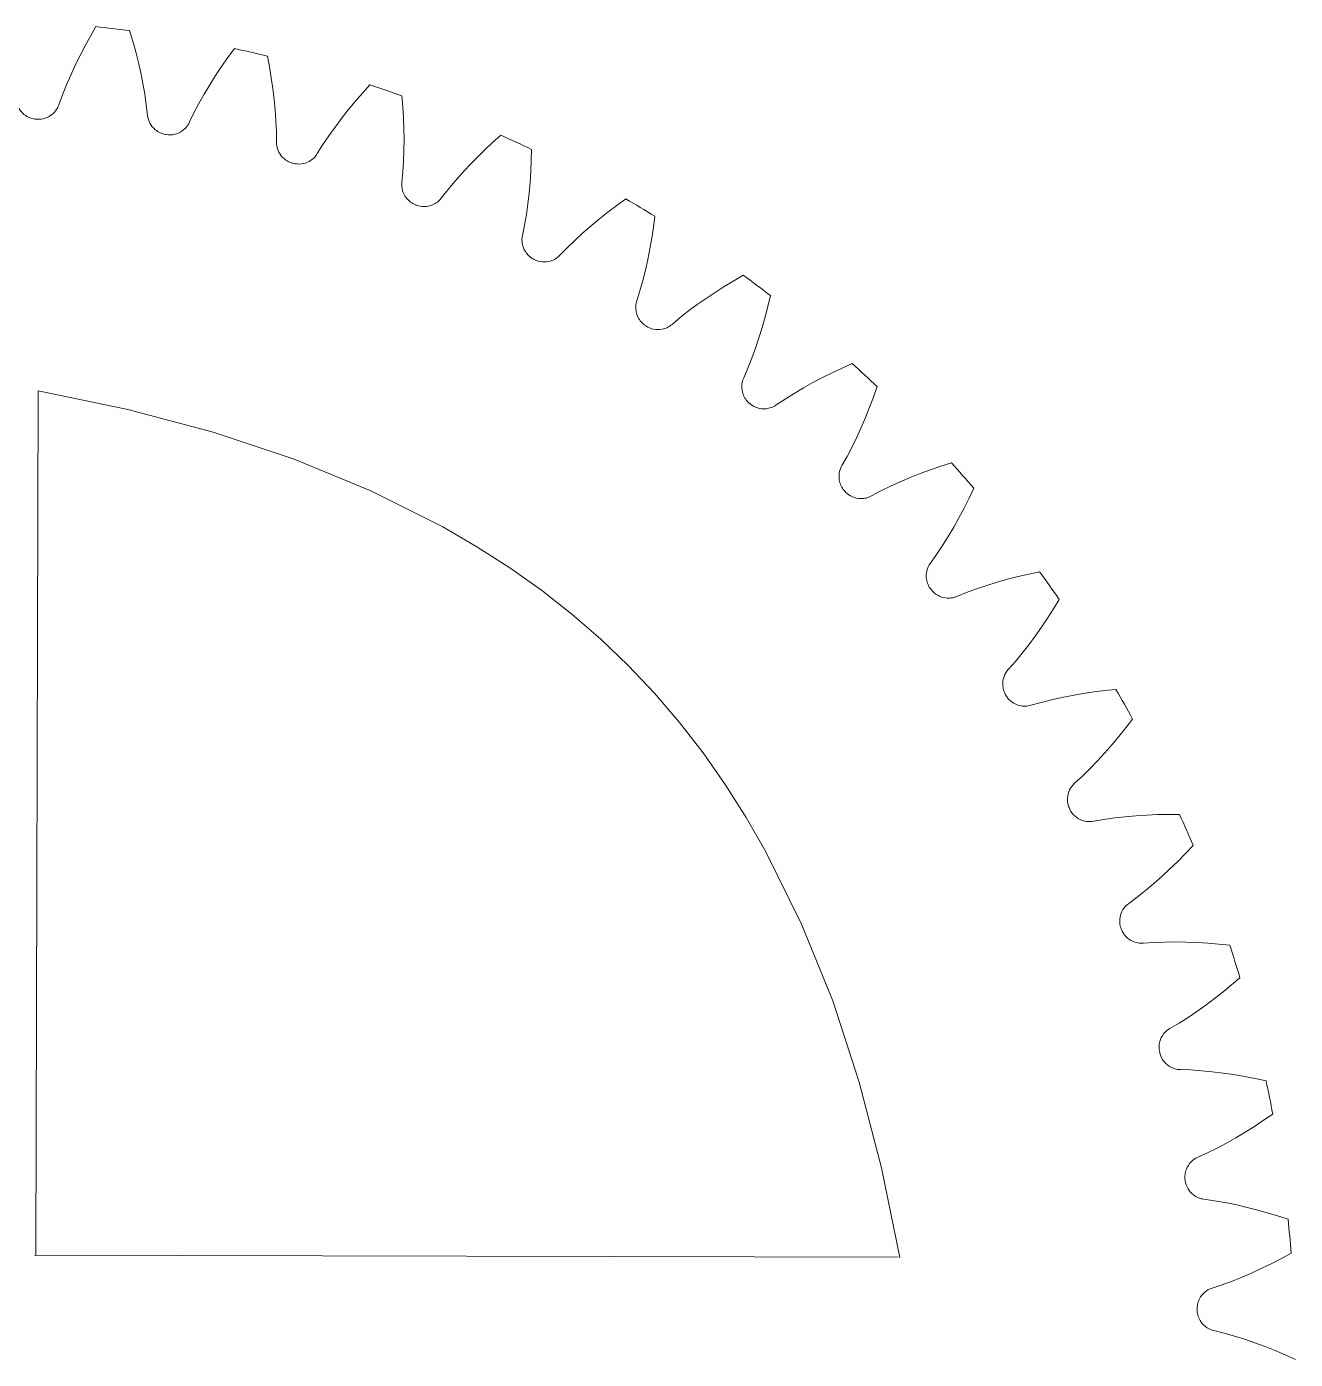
# Model space of a CAD drawing. Extents: x -180 to 228, y -304 to -8.
# Drawn here: x 23.9 to 93.8, y -97.3 to -23.8 of the extents above; entities that cross this region are included whole.
import ezdxf

# ---------------------------------------------------------------- set-up
doc = ezdxf.new("R2010")
doc.units = 0
doc.header["$MEASUREMENT"] = 0
doc.layers.add('Layer 1', color=7, linetype='Continuous')

# ---------------------------------------------------------------- blocks, each defined once
blk = doc.blocks.new('block 381')
at = {"layer": 'Layer 1', "color": 7, "lineweight": 9, "true_color": 0xffffff}
blk.add_lwpolyline([(24.485, -43.933), (29.425, -44.959), (34.134, -46.213), (38.607, -47.702), (42.835, -49.437), (46.804, -51.428), (48.687, -52.524), (50.501, -53.69), (52.244, -54.926), (53.914, -56.235), (55.511, -57.617), (57.033, -59.073), (58.48, -60.604), (59.853, -62.209), (61.152, -63.887), (62.379, -65.637), (63.535, -67.458), (64.621, -69.348), (66.591, -73.33), (68.302, -77.569), (69.768, -82.053), (70.998, -86.772), (71.998, -91.72)], dxfattribs=at)
blk = doc.blocks.new('block 382')
at = {"layer": 'Layer 1', "color": 7, "lineweight": 9, "true_color": 0xffffff}
blk.add_lwpolyline([(71.918, -91.702), (24.282, -91.584)], dxfattribs=at)
blk = doc.blocks.new('block 383')
at = {"layer": 'Layer 1', "color": 7, "lineweight": 9, "true_color": 0xffffff}
blk.add_lwpolyline([(24.362, -91.567), (24.485, -43.933)], dxfattribs=at)
blk = doc.blocks.new('block 384')
at = {"layer": 'Layer 1', "color": 7, "lineweight": 9, "true_color": 0xffffff}
blk.add_open_spline([(87.744, -87.487), (87.742, -87.474), (87.74, -87.461), (87.738, -87.448)], degree=3, dxfattribs=at)
blk = doc.blocks.new('block 385')
at = {"layer": 'Layer 1', "color": 7, "lineweight": 9, "true_color": 0xffffff}
blk.add_open_spline([(88.438, -86.186), (88.296, -86.248), (88.167, -86.338), (88.059, -86.45), (87.952, -86.561), (87.867, -86.693), (87.81, -86.837), (87.771, -86.934), (87.746, -87.035), (87.734, -87.138), (87.722, -87.241), (87.723, -87.345), (87.738, -87.448)], degree=3, knots=[0, 0, 0, 0, 1, 1, 1, 2, 2, 2, 3, 3, 3, 4, 4, 4, 4], dxfattribs=at)
blk = doc.blocks.new('block 386')
at = {"layer": 'Layer 1', "color": 7, "lineweight": 9, "true_color": 0xffffff}
blk.add_lwpolyline([(88.438, -86.186), (88.97, -85.942), (89.497, -85.68), (90.02, -85.402), (90.539, -85.109), (91.053, -84.802), (91.563, -84.482), (92.069, -84.149), (92.57, -83.804)], dxfattribs=at)
blk = doc.blocks.new('block 387')
at = {"layer": 'Layer 1', "color": 7, "lineweight": 9, "true_color": 0xffffff}
blk.add_open_spline([(92.57, -83.804), (92.456, -83.19), (92.334, -82.578), (92.204, -81.968)], degree=3, dxfattribs=at)
blk = doc.blocks.new('block 388')
at = {"layer": 'Layer 1', "color": 7, "lineweight": 9, "true_color": 0xffffff}
blk.add_lwpolyline([(87.475, -81.351), (88.06, -81.373), (88.647, -81.413), (89.237, -81.469), (89.828, -81.541), (90.42, -81.627), (91.014, -81.727), (91.609, -81.841), (92.204, -81.968)], dxfattribs=at)
blk = doc.blocks.new('block 389')
at = {"layer": 'Layer 1', "color": 7, "lineweight": 9, "true_color": 0xffffff}
blk.add_open_spline([(86.345, -80.454), (86.383, -80.604), (86.45, -80.745), (86.543, -80.87), (86.635, -80.995), (86.751, -81.1), (86.884, -81.18), (86.973, -81.234), (87.068, -81.276), (87.168, -81.305), (87.268, -81.334), (87.371, -81.349), (87.475, -81.351)], degree=3, knots=[0, 0, 0, 0, 1, 1, 1, 2, 2, 2, 3, 3, 3, 4, 4, 4, 4], dxfattribs=at)
blk = doc.blocks.new('block 390')
at = {"layer": 'Layer 1', "color": 7, "lineweight": 9, "true_color": 0xffffff}
blk.add_open_spline([(86.345, -80.454), (86.342, -80.441), (86.338, -80.428), (86.335, -80.416)], degree=3, dxfattribs=at)
blk = doc.blocks.new('block 391')
at = {"layer": 'Layer 1', "color": 7, "lineweight": 9, "true_color": 0xffffff}
blk.add_open_spline([(86.899, -79.087), (86.764, -79.164), (86.646, -79.267), (86.55, -79.389), (86.455, -79.511), (86.384, -79.651), (86.342, -79.8), (86.314, -79.901), (86.3, -80.004), (86.298, -80.108), (86.297, -80.211), (86.309, -80.315), (86.335, -80.416)], degree=3, knots=[0, 0, 0, 0, 1, 1, 1, 2, 2, 2, 3, 3, 3, 4, 4, 4, 4], dxfattribs=at)
blk = doc.blocks.new('block 392')
at = {"layer": 'Layer 1', "color": 7, "lineweight": 9, "true_color": 0xffffff}
blk.add_lwpolyline([(86.899, -79.087), (87.402, -78.788), (87.899, -78.473), (88.391, -78.142), (88.876, -77.797), (89.355, -77.438), (89.829, -77.066), (90.297, -76.682), (90.76, -76.286)], dxfattribs=at)
blk = doc.blocks.new('block 393')
at = {"layer": 'Layer 1', "color": 7, "lineweight": 9, "true_color": 0xffffff}
blk.add_open_spline([(90.76, -76.286), (90.582, -75.688), (90.397, -75.092), (90.204, -74.498)], degree=3, dxfattribs=at)
blk = doc.blocks.new('block 394')
at = {"layer": 'Layer 1', "color": 7, "lineweight": 9, "true_color": 0xffffff}
blk.add_lwpolyline([(85.436, -74.38), (86.02, -74.34), (86.608, -74.318), (87.2, -74.313), (87.796, -74.322), (88.394, -74.346), (88.995, -74.384), (89.598, -74.435), (90.204, -74.498)], dxfattribs=at)
blk = doc.blocks.new('block 395')
at = {"layer": 'Layer 1', "color": 7, "lineweight": 9, "true_color": 0xffffff}
blk.add_open_spline([(84.218, -73.605), (84.272, -73.75), (84.353, -73.884), (84.458, -73.998), (84.563, -74.113), (84.69, -74.205), (84.83, -74.271), (84.924, -74.315), (85.023, -74.347), (85.126, -74.365), (85.228, -74.384), (85.332, -74.388), (85.436, -74.38)], degree=3, knots=[0, 0, 0, 0, 1, 1, 1, 2, 2, 2, 3, 3, 3, 4, 4, 4, 4], dxfattribs=at)
blk = doc.blocks.new('block 396')
at = {"layer": 'Layer 1', "color": 7, "lineweight": 9, "true_color": 0xffffff}
blk.add_open_spline([(84.218, -73.605), (84.214, -73.593), (84.209, -73.58), (84.205, -73.568)], degree=3, dxfattribs=at)
blk = doc.blocks.new('block 397')
at = {"layer": 'Layer 1', "color": 7, "lineweight": 9, "true_color": 0xffffff}
blk.add_open_spline([(84.626, -72.188), (84.5, -72.279), (84.393, -72.393), (84.311, -72.525), (84.229, -72.656), (84.173, -72.803), (84.148, -72.956), (84.13, -73.058), (84.126, -73.162), (84.136, -73.266), (84.145, -73.369), (84.169, -73.471), (84.205, -73.568)], degree=3, knots=[0, 0, 0, 0, 1, 1, 1, 2, 2, 2, 3, 3, 3, 4, 4, 4, 4], dxfattribs=at)
blk = doc.blocks.new('block 398')
at = {"layer": 'Layer 1', "color": 7, "lineweight": 9, "true_color": 0xffffff}
blk.add_lwpolyline([(84.626, -72.188), (85.096, -71.838), (85.557, -71.473), (86.011, -71.092), (86.458, -70.698), (86.897, -70.291), (87.329, -69.872), (87.755, -69.441), (88.173, -68.999)], dxfattribs=at)
blk = doc.blocks.new('block 399')
at = {"layer": 'Layer 1', "color": 7, "lineweight": 9, "true_color": 0xffffff}
blk.add_open_spline([(88.173, -68.999), (87.934, -68.423), (87.687, -67.849), (87.434, -67.279)], degree=3, dxfattribs=at)
blk = doc.blocks.new('block 400')
at = {"layer": 'Layer 1', "color": 7, "lineweight": 9, "true_color": 0xffffff}
blk.add_lwpolyline([(82.679, -67.659), (83.256, -67.559), (83.839, -67.476), (84.427, -67.408), (85.02, -67.355), (85.618, -67.317), (86.22, -67.291), (86.825, -67.279), (87.434, -67.279)], dxfattribs=at)
blk = doc.blocks.new('block 401')
at = {"layer": 'Layer 1', "color": 7, "lineweight": 9, "true_color": 0xffffff}
blk.add_open_spline([(81.387, -67.016), (81.456, -67.155), (81.551, -67.28), (81.667, -67.382), (81.784, -67.485), (81.919, -67.564), (82.066, -67.615), (82.164, -67.649), (82.266, -67.67), (82.369, -67.677), (82.473, -67.685), (82.577, -67.679), (82.679, -67.659)], degree=3, knots=[0, 0, 0, 0, 1, 1, 1, 2, 2, 2, 3, 3, 3, 4, 4, 4, 4], dxfattribs=at)
blk = doc.blocks.new('block 402')
at = {"layer": 'Layer 1', "color": 7, "lineweight": 9, "true_color": 0xffffff}
blk.add_open_spline([(81.387, -67.016), (81.382, -67.004), (81.376, -66.993), (81.37, -66.981)], degree=3, dxfattribs=at)
blk = doc.blocks.new('block 403')
at = {"layer": 'Layer 1', "color": 7, "lineweight": 9, "true_color": 0xffffff}
blk.add_open_spline([(81.645, -65.564), (81.529, -65.668), (81.435, -65.792), (81.367, -65.932), (81.299, -66.071), (81.259, -66.223), (81.249, -66.378), (81.243, -66.481), (81.25, -66.585), (81.27, -66.687), (81.29, -66.789), (81.324, -66.888), (81.37, -66.981)], degree=3, knots=[0, 0, 0, 0, 1, 1, 1, 2, 2, 2, 3, 3, 3, 4, 4, 4, 4], dxfattribs=at)
blk = doc.blocks.new('block 404')
at = {"layer": 'Layer 1', "color": 7, "lineweight": 9, "true_color": 0xffffff}
blk.add_lwpolyline([(81.645, -65.564), (82.076, -65.167), (82.496, -64.755), (82.908, -64.33), (83.311, -63.891), (83.705, -63.44), (84.091, -62.978), (84.469, -62.505), (84.839, -62.022)], dxfattribs=at)
blk = doc.blocks.new('block 405')
at = {"layer": 'Layer 1', "color": 7, "lineweight": 9, "true_color": 0xffffff}
blk.add_open_spline([(84.839, -62.022), (84.541, -61.474), (84.236, -60.929), (83.924, -60.389)], degree=3, dxfattribs=at)
blk = doc.blocks.new('block 406')
at = {"layer": 'Layer 1', "color": 7, "lineweight": 9, "true_color": 0xffffff}
blk.add_lwpolyline([(79.235, -61.264), (79.798, -61.104), (80.369, -60.96), (80.947, -60.832), (81.532, -60.717), (82.122, -60.616), (82.718, -60.528), (83.319, -60.452), (83.924, -60.389)], dxfattribs=at)
blk = doc.blocks.new('block 407')
at = {"layer": 'Layer 1', "color": 7, "lineweight": 9, "true_color": 0xffffff}
blk.add_open_spline([(77.883, -60.759), (77.966, -60.89), (78.074, -61.004), (78.2, -61.094), (78.327, -61.184), (78.469, -61.249), (78.62, -61.284), (78.722, -61.307), (78.825, -61.318), (78.929, -61.314), (79.033, -61.311), (79.136, -61.294), (79.235, -61.264)], degree=3, knots=[0, 0, 0, 0, 1, 1, 1, 2, 2, 2, 3, 3, 3, 4, 4, 4, 4], dxfattribs=at)
blk = doc.blocks.new('block 408')
at = {"layer": 'Layer 1', "color": 7, "lineweight": 9, "true_color": 0xffffff}
blk.add_open_spline([(77.883, -60.759), (77.876, -60.748), (77.869, -60.737), (77.862, -60.726)], degree=3, dxfattribs=at)
blk = doc.blocks.new('block 409')
at = {"layer": 'Layer 1', "color": 7, "lineweight": 9, "true_color": 0xffffff}
blk.add_open_spline([(77.988, -59.288), (77.884, -59.403), (77.803, -59.537), (77.75, -59.683), (77.697, -59.829), (77.673, -59.984), (77.679, -60.139), (77.683, -60.243), (77.701, -60.345), (77.732, -60.445), (77.763, -60.544), (77.807, -60.638), (77.862, -60.726)], degree=3, knots=[0, 0, 0, 0, 1, 1, 1, 2, 2, 2, 3, 3, 3, 4, 4, 4, 4], dxfattribs=at)
blk = doc.blocks.new('block 410')
at = {"layer": 'Layer 1', "color": 7, "lineweight": 9, "true_color": 0xffffff}
blk.add_lwpolyline([(77.988, -59.288), (78.375, -58.849), (78.75, -58.395), (79.115, -57.929), (79.469, -57.45), (79.814, -56.961), (80.15, -56.461), (80.477, -55.951), (80.794, -55.432)], dxfattribs=at)
blk = doc.blocks.new('block 411')
at = {"layer": 'Layer 1', "color": 7, "lineweight": 9, "true_color": 0xffffff}
blk.add_open_spline([(80.794, -55.432), (80.44, -54.918), (80.08, -54.408), (79.713, -53.903)], degree=3, dxfattribs=at)
blk = doc.blocks.new('block 412')
at = {"layer": 'Layer 1', "color": 7, "lineweight": 9, "true_color": 0xffffff}
blk.add_lwpolyline([(75.142, -55.264), (75.685, -55.046), (76.238, -54.843), (76.799, -54.655), (77.369, -54.48), (77.945, -54.317), (78.528, -54.167), (79.118, -54.029), (79.713, -53.903)], dxfattribs=at)
blk = doc.blocks.new('block 413')
at = {"layer": 'Layer 1', "color": 7, "lineweight": 9, "true_color": 0xffffff}
blk.add_open_spline([(73.744, -54.903), (73.84, -55.025), (73.959, -55.127), (74.094, -55.203), (74.23, -55.279), (74.378, -55.328), (74.532, -55.348), (74.635, -55.36), (74.74, -55.36), (74.843, -55.346), (74.945, -55.331), (75.046, -55.304), (75.142, -55.264)], degree=3, knots=[0, 0, 0, 0, 1, 1, 1, 2, 2, 2, 3, 3, 3, 4, 4, 4, 4], dxfattribs=at)
blk = doc.blocks.new('block 414')
at = {"layer": 'Layer 1', "color": 7, "lineweight": 9, "true_color": 0xffffff}
blk.add_open_spline([(73.744, -54.903), (73.736, -54.893), (73.728, -54.882), (73.72, -54.872)], degree=3, dxfattribs=at)
blk = doc.blocks.new('block 415')
at = {"layer": 'Layer 1', "color": 7, "lineweight": 9, "true_color": 0xffffff}
blk.add_open_spline([(73.695, -53.429), (73.603, -53.554), (73.536, -53.696), (73.499, -53.847), (73.462, -53.997), (73.454, -54.154), (73.477, -54.307), (73.492, -54.41), (73.52, -54.51), (73.561, -54.606), (73.602, -54.701), (73.656, -54.791), (73.72, -54.872)], degree=3, knots=[0, 0, 0, 0, 1, 1, 1, 2, 2, 2, 3, 3, 3, 4, 4, 4, 4], dxfattribs=at)
blk = doc.blocks.new('block 416')
at = {"layer": 'Layer 1', "color": 7, "lineweight": 9, "true_color": 0xffffff}
blk.add_lwpolyline([(73.695, -53.429), (74.033, -52.952), (74.359, -52.461), (74.673, -51.959), (74.976, -51.446), (75.268, -50.923), (75.549, -50.391), (75.821, -49.85), (76.083, -49.3)], dxfattribs=at)
blk = doc.blocks.new('block 417')
at = {"layer": 'Layer 1', "color": 7, "lineweight": 9, "true_color": 0xffffff}
blk.add_open_spline([(76.083, -49.3), (75.677, -48.826), (75.265, -48.357), (74.848, -47.893)], degree=3, dxfattribs=at)
blk = doc.blocks.new('block 418')
at = {"layer": 'Layer 1', "color": 7, "lineweight": 9, "true_color": 0xffffff}
blk.add_lwpolyline([(70.443, -49.724), (70.961, -49.45), (71.49, -49.191), (72.028, -48.945), (72.576, -48.711), (73.133, -48.49), (73.697, -48.28), (74.269, -48.081), (74.848, -47.893)], dxfattribs=at)
blk = doc.blocks.new('block 419')
at = {"layer": 'Layer 1', "color": 7, "lineweight": 9, "true_color": 0xffffff}
blk.add_open_spline([(69.016, -49.511), (69.124, -49.622), (69.253, -49.711), (69.396, -49.773), (69.538, -49.835), (69.691, -49.868), (69.846, -49.871), (69.95, -49.873), (70.054, -49.862), (70.154, -49.837), (70.255, -49.812), (70.352, -49.774), (70.443, -49.724)], degree=3, knots=[0, 0, 0, 0, 1, 1, 1, 2, 2, 2, 3, 3, 3, 4, 4, 4, 4], dxfattribs=at)
blk = doc.blocks.new('block 420')
at = {"layer": 'Layer 1', "color": 7, "lineweight": 9, "true_color": 0xffffff}
blk.add_open_spline([(69.016, -49.511), (69.007, -49.502), (68.998, -49.493), (68.989, -49.483)], degree=3, dxfattribs=at)
blk = doc.blocks.new('block 421')
at = {"layer": 'Layer 1', "color": 7, "lineweight": 9, "true_color": 0xffffff}
blk.add_open_spline([(68.813, -48.051), (68.734, -48.185), (68.683, -48.333), (68.662, -48.487), (68.64, -48.64), (68.649, -48.797), (68.687, -48.947), (68.713, -49.048), (68.752, -49.144), (68.803, -49.235), (68.854, -49.325), (68.916, -49.409), (68.989, -49.483)], degree=3, knots=[0, 0, 0, 0, 1, 1, 1, 2, 2, 2, 3, 3, 3, 4, 4, 4, 4], dxfattribs=at)
blk = doc.blocks.new('block 422')
at = {"layer": 'Layer 1', "color": 7, "lineweight": 9, "true_color": 0xffffff}
blk.add_lwpolyline([(68.813, -48.051), (69.099, -47.541), (69.372, -47.019), (69.632, -46.487), (69.879, -45.945), (70.115, -45.394), (70.34, -44.836), (70.553, -44.269), (70.756, -43.695)], dxfattribs=at)
blk = doc.blocks.new('block 423')
at = {"layer": 'Layer 1', "color": 7, "lineweight": 9, "true_color": 0xffffff}
blk.add_open_spline([(70.756, -43.695), (70.303, -43.266), (69.844, -42.842), (69.381, -42.424)], degree=3, dxfattribs=at)
blk = doc.blocks.new('block 424')
at = {"layer": 'Layer 1', "color": 7, "lineweight": 9, "true_color": 0xffffff}
blk.add_lwpolyline([(65.192, -44.706), (65.678, -44.38), (66.177, -44.066), (66.687, -43.765), (67.207, -43.476), (67.737, -43.197), (68.276, -42.93), (68.824, -42.672), (69.381, -42.424)], dxfattribs=at)
blk = doc.blocks.new('block 425')
at = {"layer": 'Layer 1', "color": 7, "lineweight": 9, "true_color": 0xffffff}
blk.add_open_spline([(63.75, -44.644), (63.869, -44.743), (64.007, -44.818), (64.155, -44.864), (64.303, -44.911), (64.459, -44.928), (64.613, -44.915), (64.717, -44.906), (64.819, -44.884), (64.916, -44.848), (65.014, -44.813), (65.107, -44.765), (65.192, -44.706)], degree=3, knots=[0, 0, 0, 0, 1, 1, 1, 2, 2, 2, 3, 3, 3, 4, 4, 4, 4], dxfattribs=at)
blk = doc.blocks.new('block 426')
at = {"layer": 'Layer 1', "color": 7, "lineweight": 9, "true_color": 0xffffff}
blk.add_open_spline([(63.75, -44.644), (63.74, -44.635), (63.73, -44.627), (63.72, -44.619)], degree=3, dxfattribs=at)
blk = doc.blocks.new('block 427')
at = {"layer": 'Layer 1', "color": 7, "lineweight": 9, "true_color": 0xffffff}
blk.add_open_spline([(63.395, -43.212), (63.331, -43.354), (63.296, -43.506), (63.29, -43.661), (63.285, -43.817), (63.31, -43.971), (63.364, -44.117), (63.4, -44.214), (63.449, -44.306), (63.509, -44.391), (63.569, -44.476), (63.64, -44.552), (63.72, -44.619)], degree=3, knots=[0, 0, 0, 0, 1, 1, 1, 2, 2, 2, 3, 3, 3, 4, 4, 4, 4], dxfattribs=at)
blk = doc.blocks.new('block 428')
at = {"layer": 'Layer 1', "color": 7, "lineweight": 9, "true_color": 0xffffff}
blk.add_lwpolyline([(63.395, -43.212), (63.627, -42.675), (63.844, -42.127), (64.046, -41.571), (64.236, -41.006), (64.413, -40.434), (64.578, -39.855), (64.731, -39.269), (64.872, -38.677)], dxfattribs=at)
blk = doc.blocks.new('block 429')
at = {"layer": 'Layer 1', "color": 7, "lineweight": 9, "true_color": 0xffffff}
blk.add_open_spline([(64.872, -38.677), (64.377, -38.298), (63.877, -37.924), (63.372, -37.557)], degree=3, dxfattribs=at)
blk = doc.blocks.new('block 430')
at = {"layer": 'Layer 1', "color": 7, "lineweight": 9, "true_color": 0xffffff}
blk.add_lwpolyline([(59.444, -40.264), (59.894, -39.889), (60.357, -39.525), (60.833, -39.173), (61.32, -38.83), (61.818, -38.498), (62.327, -38.175), (62.845, -37.862), (63.372, -37.557)], dxfattribs=at)
blk = doc.blocks.new('block 431')
at = {"layer": 'Layer 1', "color": 7, "lineweight": 9, "true_color": 0xffffff}
blk.add_open_spline([(58.004, -40.353), (58.133, -40.439), (58.278, -40.499), (58.43, -40.53), (58.582, -40.561), (58.738, -40.562), (58.891, -40.532), (58.993, -40.513), (59.092, -40.48), (59.185, -40.435), (59.279, -40.389), (59.366, -40.332), (59.444, -40.264)], degree=3, knots=[0, 0, 0, 0, 1, 1, 1, 2, 2, 2, 3, 3, 3, 4, 4, 4, 4], dxfattribs=at)
blk = doc.blocks.new('block 432')
at = {"layer": 'Layer 1', "color": 7, "lineweight": 9, "true_color": 0xffffff}
blk.add_open_spline([(58.004, -40.353), (57.993, -40.346), (57.982, -40.338), (57.972, -40.331)], degree=3, dxfattribs=at)
blk = doc.blocks.new('block 433')
at = {"layer": 'Layer 1', "color": 7, "lineweight": 9, "true_color": 0xffffff}
blk.add_open_spline([(57.501, -38.967), (57.453, -39.114), (57.433, -39.269), (57.444, -39.424), (57.455, -39.579), (57.496, -39.73), (57.565, -39.869), (57.611, -39.962), (57.67, -40.049), (57.738, -40.127), (57.807, -40.205), (57.885, -40.273), (57.972, -40.331)], degree=3, knots=[0, 0, 0, 0, 1, 1, 1, 2, 2, 2, 3, 3, 3, 4, 4, 4, 4], dxfattribs=at)
blk = doc.blocks.new('block 434')
at = {"layer": 'Layer 1', "color": 7, "lineweight": 9, "true_color": 0xffffff}
blk.add_lwpolyline([(57.501, -38.967), (57.676, -38.408), (57.834, -37.841), (57.978, -37.266), (58.107, -36.685), (58.223, -36.097), (58.327, -35.504), (58.417, -34.905), (58.496, -34.302)], dxfattribs=at)
blk = doc.blocks.new('block 435')
at = {"layer": 'Layer 1', "color": 7, "lineweight": 9, "true_color": 0xffffff}
blk.add_open_spline([(58.496, -34.302), (57.964, -33.976), (57.428, -33.657), (56.887, -33.345)], degree=3, dxfattribs=at)
blk = doc.blocks.new('block 436')
at = {"layer": 'Layer 1', "color": 7, "lineweight": 9, "true_color": 0xffffff}
blk.add_lwpolyline([(53.264, -36.448), (53.672, -36.027), (54.095, -35.617), (54.531, -35.217), (54.98, -34.825), (55.44, -34.443), (55.912, -34.069), (56.395, -33.703), (56.887, -33.345)], dxfattribs=at)
blk = doc.blocks.new('block 437')
at = {"layer": 'Layer 1', "color": 7, "lineweight": 9, "true_color": 0xffffff}
blk.add_open_spline([(51.841, -36.686), (51.978, -36.759), (52.128, -36.803), (52.283, -36.818), (52.437, -36.833), (52.593, -36.817), (52.742, -36.772), (52.841, -36.742), (52.936, -36.699), (53.024, -36.644), (53.113, -36.589), (53.193, -36.523), (53.264, -36.448)], degree=3, knots=[0, 0, 0, 0, 1, 1, 1, 2, 2, 2, 3, 3, 3, 4, 4, 4, 4], dxfattribs=at)
blk = doc.blocks.new('block 438')
at = {"layer": 'Layer 1', "color": 7, "lineweight": 9, "true_color": 0xffffff}
blk.add_open_spline([(51.841, -36.686), (51.829, -36.68), (51.818, -36.674), (51.806, -36.668)], degree=3, dxfattribs=at)
blk = doc.blocks.new('block 439')
at = {"layer": 'Layer 1', "color": 7, "lineweight": 9, "true_color": 0xffffff}
blk.add_open_spline([(51.196, -35.36), (51.163, -35.512), (51.16, -35.668), (51.187, -35.821), (51.214, -35.974), (51.271, -36.12), (51.354, -36.251), (51.41, -36.339), (51.477, -36.419), (51.553, -36.489), (51.629, -36.56), (51.714, -36.62), (51.806, -36.668)], degree=3, knots=[0, 0, 0, 0, 1, 1, 1, 2, 2, 2, 3, 3, 3, 4, 4, 4, 4], dxfattribs=at)
blk = doc.blocks.new('block 440')
at = {"layer": 'Layer 1', "color": 7, "lineweight": 9, "true_color": 0xffffff}
blk.add_lwpolyline([(51.196, -35.36), (51.311, -34.786), (51.409, -34.206), (51.492, -33.619), (51.56, -33.028), (51.614, -32.431), (51.655, -31.83), (51.683, -31.226), (51.698, -30.617)], dxfattribs=at)
blk = doc.blocks.new('block 441')
at = {"layer": 'Layer 1', "color": 7, "lineweight": 9, "true_color": 0xffffff}
blk.add_open_spline([(51.698, -30.617), (51.135, -30.349), (50.568, -30.088), (49.998, -29.834)], degree=3, dxfattribs=at)
blk = doc.blocks.new('block 442')
at = {"layer": 'Layer 1', "color": 7, "lineweight": 9, "true_color": 0xffffff}
blk.add_lwpolyline([(46.719, -33.298), (47.081, -32.837), (47.458, -32.385), (47.85, -31.941), (48.255, -31.505), (48.674, -31.077), (49.104, -30.655), (49.545, -30.241), (49.998, -29.834)], dxfattribs=at)
blk = doc.blocks.new('block 443')
at = {"layer": 'Layer 1', "color": 7, "lineweight": 9, "true_color": 0xffffff}
blk.add_open_spline([(45.328, -33.684), (45.473, -33.742), (45.627, -33.77), (45.782, -33.769), (45.937, -33.767), (46.09, -33.735), (46.233, -33.675), (46.329, -33.635), (46.419, -33.582), (46.501, -33.518), (46.583, -33.455), (46.656, -33.381), (46.719, -33.298)], degree=3, knots=[0, 0, 0, 0, 1, 1, 1, 2, 2, 2, 3, 3, 3, 4, 4, 4, 4], dxfattribs=at)
blk = doc.blocks.new('block 444')
at = {"layer": 'Layer 1', "color": 7, "lineweight": 9, "true_color": 0xffffff}
blk.add_open_spline([(45.328, -33.684), (45.316, -33.679), (45.304, -33.674), (45.292, -33.67)], degree=3, dxfattribs=at)
blk = doc.blocks.new('block 445')
at = {"layer": 'Layer 1', "color": 7, "lineweight": 9, "true_color": 0xffffff}
blk.add_open_spline([(44.549, -32.433), (44.532, -32.587), (44.545, -32.743), (44.588, -32.892), (44.631, -33.041), (44.703, -33.18), (44.799, -33.302), (44.863, -33.384), (44.938, -33.456), (45.021, -33.518), (45.105, -33.58), (45.196, -33.631), (45.292, -33.67)], degree=3, knots=[0, 0, 0, 0, 1, 1, 1, 2, 2, 2, 3, 3, 3, 4, 4, 4, 4], dxfattribs=at)
blk = doc.blocks.new('block 446')
at = {"layer": 'Layer 1', "color": 7, "lineweight": 9, "true_color": 0xffffff}
blk.add_lwpolyline([(44.549, -32.433), (44.603, -31.85), (44.64, -31.262), (44.661, -30.67), (44.667, -30.075), (44.658, -29.476), (44.636, -28.874), (44.6, -28.27), (44.552, -27.663)], dxfattribs=at)
blk = doc.blocks.new('block 447')
at = {"layer": 'Layer 1', "color": 7, "lineweight": 9, "true_color": 0xffffff}
blk.add_open_spline([(44.552, -27.663), (43.964, -27.455), (43.373, -27.255), (42.779, -27.062)], degree=3, dxfattribs=at)
blk = doc.blocks.new('block 448')
at = {"layer": 'Layer 1', "color": 7, "lineweight": 9, "true_color": 0xffffff}
blk.add_lwpolyline([(39.88, -30.849), (40.192, -30.354), (40.52, -29.865), (40.863, -29.382), (41.221, -28.906), (41.592, -28.436), (41.976, -27.972), (42.372, -27.514), (42.779, -27.062)], dxfattribs=at)
blk = doc.blocks.new('block 449')
at = {"layer": 'Layer 1', "color": 7, "lineweight": 9, "true_color": 0xffffff}
blk.add_open_spline([(38.538, -31.379), (38.687, -31.421), (38.843, -31.434), (38.997, -31.416), (39.152, -31.398), (39.301, -31.35), (39.437, -31.276), (39.528, -31.225), (39.612, -31.164), (39.686, -31.092), (39.761, -31.02), (39.827, -30.938), (39.88, -30.849)], degree=3, knots=[0, 0, 0, 0, 1, 1, 1, 2, 2, 2, 3, 3, 3, 4, 4, 4, 4], dxfattribs=at)
blk = doc.blocks.new('block 450')
at = {"layer": 'Layer 1', "color": 7, "lineweight": 9, "true_color": 0xffffff}
blk.add_open_spline([(38.538, -31.379), (38.525, -31.375), (38.513, -31.372), (38.5, -31.368)], degree=3, dxfattribs=at)
blk = doc.blocks.new('block 451')
at = {"layer": 'Layer 1', "color": 7, "lineweight": 9, "true_color": 0xffffff}
blk.add_open_spline([(37.631, -30.216), (37.631, -30.371), (37.66, -30.525), (37.719, -30.669), (37.777, -30.813), (37.863, -30.944), (37.971, -31.054), (38.044, -31.129), (38.126, -31.193), (38.215, -31.246), (38.304, -31.299), (38.4, -31.34), (38.5, -31.368)], degree=3, knots=[0, 0, 0, 0, 1, 1, 1, 2, 2, 2, 3, 3, 3, 4, 4, 4, 4], dxfattribs=at)
blk = doc.blocks.new('block 452')
at = {"layer": 'Layer 1', "color": 7, "lineweight": 9, "true_color": 0xffffff}
blk.add_lwpolyline([(37.631, -30.216), (37.625, -29.631), (37.6, -29.042), (37.559, -28.451), (37.502, -27.859), (37.431, -27.264), (37.346, -26.668), (37.248, -26.07), (37.136, -25.472)], dxfattribs=at)
blk = doc.blocks.new('block 453')
at = {"layer": 'Layer 1', "color": 7, "lineweight": 9, "true_color": 0xffffff}
blk.add_open_spline([(37.136, -25.472), (36.529, -25.327), (35.921, -25.189), (35.31, -25.059)], degree=3, dxfattribs=at)
blk = doc.blocks.new('block 454')
at = {"layer": 'Layer 1', "color": 7, "lineweight": 9, "true_color": 0xffffff}
blk.add_lwpolyline([(32.823, -29.129), (33.081, -28.604), (33.356, -28.083), (33.648, -27.568), (33.953, -27.057), (34.273, -26.55), (34.606, -26.049), (34.952, -25.552), (35.31, -25.059)], dxfattribs=at)
blk = doc.blocks.new('block 455')
at = {"layer": 'Layer 1', "color": 7, "lineweight": 9, "true_color": 0xffffff}
blk.add_open_spline([(31.543, -29.796), (31.696, -29.823), (31.853, -29.819), (32.004, -29.785), (32.156, -29.751), (32.299, -29.688), (32.427, -29.6), (32.512, -29.54), (32.589, -29.47), (32.656, -29.391), (32.723, -29.311), (32.779, -29.223), (32.823, -29.129)], degree=3, knots=[0, 0, 0, 0, 1, 1, 1, 2, 2, 2, 3, 3, 3, 4, 4, 4, 4], dxfattribs=at)
blk = doc.blocks.new('block 456')
at = {"layer": 'Layer 1', "color": 7, "lineweight": 9, "true_color": 0xffffff}
blk.add_open_spline([(31.543, -29.796), (31.531, -29.794), (31.518, -29.792), (31.505, -29.79)], degree=3, dxfattribs=at)
blk = doc.blocks.new('block 457')
at = {"layer": 'Layer 1', "color": 7, "lineweight": 9, "true_color": 0xffffff}
blk.add_open_spline([(30.52, -28.734), (30.536, -28.889), (30.581, -29.039), (30.654, -29.176), (30.727, -29.313), (30.826, -29.434), (30.946, -29.533), (31.026, -29.599), (31.114, -29.655), (31.209, -29.698), (31.303, -29.741), (31.403, -29.772), (31.505, -29.79)], degree=3, knots=[0, 0, 0, 0, 1, 1, 1, 2, 2, 2, 3, 3, 3, 4, 4, 4, 4], dxfattribs=at)
blk = doc.blocks.new('block 458')
at = {"layer": 'Layer 1', "color": 7, "lineweight": 9, "true_color": 0xffffff}
blk.add_lwpolyline([(30.52, -28.734), (30.452, -28.153), (30.366, -27.57), (30.264, -26.987), (30.146, -26.403), (30.013, -25.82), (29.866, -25.236), (29.706, -24.652), (29.532, -24.068)], dxfattribs=at)
blk = doc.blocks.new('block 459')
at = {"layer": 'Layer 1', "color": 7, "lineweight": 9, "true_color": 0xffffff}
blk.add_open_spline([(29.532, -24.068), (28.913, -23.987), (28.294, -23.914), (27.673, -23.849)], degree=3, dxfattribs=at)
blk = doc.blocks.new('block 460')
at = {"layer": 'Layer 1', "color": 7, "lineweight": 9, "true_color": 0xffffff}
blk.add_lwpolyline([(25.625, -28.156), (25.827, -27.607), (26.046, -27.06), (26.281, -26.517), (26.532, -25.977), (26.798, -25.44), (27.076, -24.906), (27.368, -24.376), (27.673, -23.849)], dxfattribs=at)
blk = doc.blocks.new('block 461')
at = {"layer": 'Layer 1', "color": 7, "lineweight": 9, "true_color": 0xffffff}
blk.add_open_spline([(24.422, -28.953), (24.577, -28.964), (24.732, -28.943), (24.879, -28.894), (25.026, -28.845), (25.162, -28.767), (25.28, -28.665), (25.358, -28.598), (25.427, -28.52), (25.486, -28.434), (25.544, -28.348), (25.591, -28.255), (25.625, -28.156)], degree=3, knots=[0, 0, 0, 0, 1, 1, 1, 2, 2, 2, 3, 3, 3, 4, 4, 4, 4], dxfattribs=at)
blk = doc.blocks.new('block 462')
at = {"layer": 'Layer 1', "color": 7, "lineweight": 9, "true_color": 0xffffff}
blk.add_open_spline([(24.422, -28.953), (24.409, -28.953), (24.396, -28.952), (24.383, -28.951)], degree=3, dxfattribs=at)
blk = doc.blocks.new('block 463')
at = {"layer": 'Layer 1', "color": 7, "lineweight": 9, "true_color": 0xffffff}
blk.add_open_spline([(23.294, -28.004), (23.325, -28.156), (23.386, -28.301), (23.473, -28.429), (23.56, -28.558), (23.671, -28.668), (23.8, -28.754), (23.887, -28.811), (23.98, -28.857), (24.079, -28.891), (24.177, -28.924), (24.279, -28.944), (24.383, -28.951)], degree=3, knots=[0, 0, 0, 0, 1, 1, 1, 2, 2, 2, 3, 3, 3, 4, 4, 4, 4], dxfattribs=at)
blk = doc.blocks.new('block 731')
at = {"layer": 'Layer 1', "color": 7, "lineweight": 9, "true_color": 0xffffff}
blk.add_lwpolyline([(89.318, -95.741), (89.886, -95.884), (90.453, -96.045), (91.018, -96.223), (91.581, -96.416), (92.143, -96.623), (92.703, -96.845), (93.261, -97.08), (93.817, -97.328)], dxfattribs=at)
blk = doc.blocks.new('block 732')
at = {"layer": 'Layer 1', "color": 7, "lineweight": 9, "true_color": 0xffffff}
blk.add_open_spline([(88.4, -94.628), (88.406, -94.783), (88.442, -94.935), (88.507, -95.077), (88.571, -95.218), (88.663, -95.345), (88.776, -95.451), (88.852, -95.522), (88.937, -95.583), (89.028, -95.632), (89.12, -95.681), (89.217, -95.718), (89.318, -95.741)], degree=3, knots=[0, 0, 0, 0, 1, 1, 1, 2, 2, 2, 3, 3, 3, 4, 4, 4, 4], dxfattribs=at)
blk = doc.blocks.new('block 733')
at = {"layer": 'Layer 1', "color": 7, "lineweight": 9, "true_color": 0xffffff}
blk.add_open_spline([(88.4, -94.628), (88.4, -94.615), (88.399, -94.602), (88.398, -94.589)], degree=3, dxfattribs=at)
blk = doc.blocks.new('block 734')
at = {"layer": 'Layer 1', "color": 7, "lineweight": 9, "true_color": 0xffffff}
blk.add_open_spline([(89.226, -93.407), (89.078, -93.454), (88.941, -93.53), (88.822, -93.629), (88.704, -93.729), (88.605, -93.851), (88.533, -93.989), (88.485, -94.081), (88.449, -94.179), (88.427, -94.28), (88.404, -94.381), (88.394, -94.485), (88.398, -94.589)], degree=3, knots=[0, 0, 0, 0, 1, 1, 1, 2, 2, 2, 3, 3, 3, 4, 4, 4, 4], dxfattribs=at)
blk = doc.blocks.new('block 735')
at = {"layer": 'Layer 1', "color": 7, "lineweight": 9, "true_color": 0xffffff}
blk.add_lwpolyline([(89.226, -93.407), (89.781, -93.219), (90.333, -93.014), (90.882, -92.792), (91.428, -92.555), (91.972, -92.304), (92.512, -92.039), (93.05, -91.761), (93.585, -91.47)], dxfattribs=at)
blk = doc.blocks.new('block 736')
at = {"layer": 'Layer 1', "color": 7, "lineweight": 9, "true_color": 0xffffff}
blk.add_open_spline([(93.585, -91.47), (93.535, -90.848), (93.478, -90.226), (93.413, -89.605)], degree=3, dxfattribs=at)
blk = doc.blocks.new('block 737')
at = {"layer": 'Layer 1', "color": 7, "lineweight": 9, "true_color": 0xffffff}
blk.add_lwpolyline([(88.774, -88.498), (89.353, -88.581), (89.933, -88.682), (90.514, -88.799), (91.094, -88.932), (91.675, -89.08), (92.255, -89.242), (92.834, -89.417), (93.413, -89.605)], dxfattribs=at)
blk = doc.blocks.new('block 738')
at = {"layer": 'Layer 1', "color": 7, "lineweight": 9, "true_color": 0xffffff}
blk.add_open_spline([(87.744, -87.487), (87.766, -87.64), (87.818, -87.788), (87.897, -87.922), (87.976, -88.055), (88.08, -88.172), (88.204, -88.266), (88.287, -88.329), (88.377, -88.38), (88.473, -88.419), (88.57, -88.459), (88.671, -88.485), (88.774, -88.498)], degree=3, knots=[0, 0, 0, 0, 1, 1, 1, 2, 2, 2, 3, 3, 3, 4, 4, 4, 4], dxfattribs=at)
blk = doc.blocks.new('block 375')
at = {"layer": 'Layer 1'}
for name in ['block 460', 'block 459', 'block 458', 'block 454', 'block 453', 'block 452', 'block 448', 'block 447', 'block 446', 'block 463', 'block 461', 'block 462', 'block 457', 'block 455', 'block 456', 'block 442', 'block 441', 'block 451', 'block 449', 'block 440', 'block 450', 'block 445', 'block 444', 'block 443', 'block 436', 'block 435', 'block 434', 'block 439', 'block 438', 'block 437', 'block 430', 'block 429', 'block 428', 'block 433', 'block 432', 'block 431', 'block 424', 'block 423', 'block 427', 'block 383', 'block 381', 'block 422', 'block 426', 'block 425', 'block 421', 'block 418', 'block 417', 'block 420', 'block 419', 'block 416', 'block 415', 'block 412', 'block 411', 'block 414', 'block 413', 'block 410', 'block 409', 'block 408', 'block 407', 'block 406', 'block 405', 'block 404', 'block 403', 'block 402', 'block 401', 'block 400', 'block 399', 'block 398', 'block 397', 'block 396', 'block 395', 'block 394', 'block 393', 'block 392', 'block 391', 'block 390', 'block 389', 'block 388', 'block 387', 'block 386', 'block 385', 'block 384', 'block 738', 'block 737', 'block 736', 'block 382', 'block 735', 'block 734', 'block 733', 'block 732', 'block 731']:
    blk.add_blockref(name, (0, 0), dxfattribs=at)

msp = doc.modelspace()

# ---------------------------------------------------------------- block references
at = {"layer": 'Layer 1'}
msp.add_blockref('block 375', (0, 0), dxfattribs=at)

doc.saveas('drawing.dxf')
